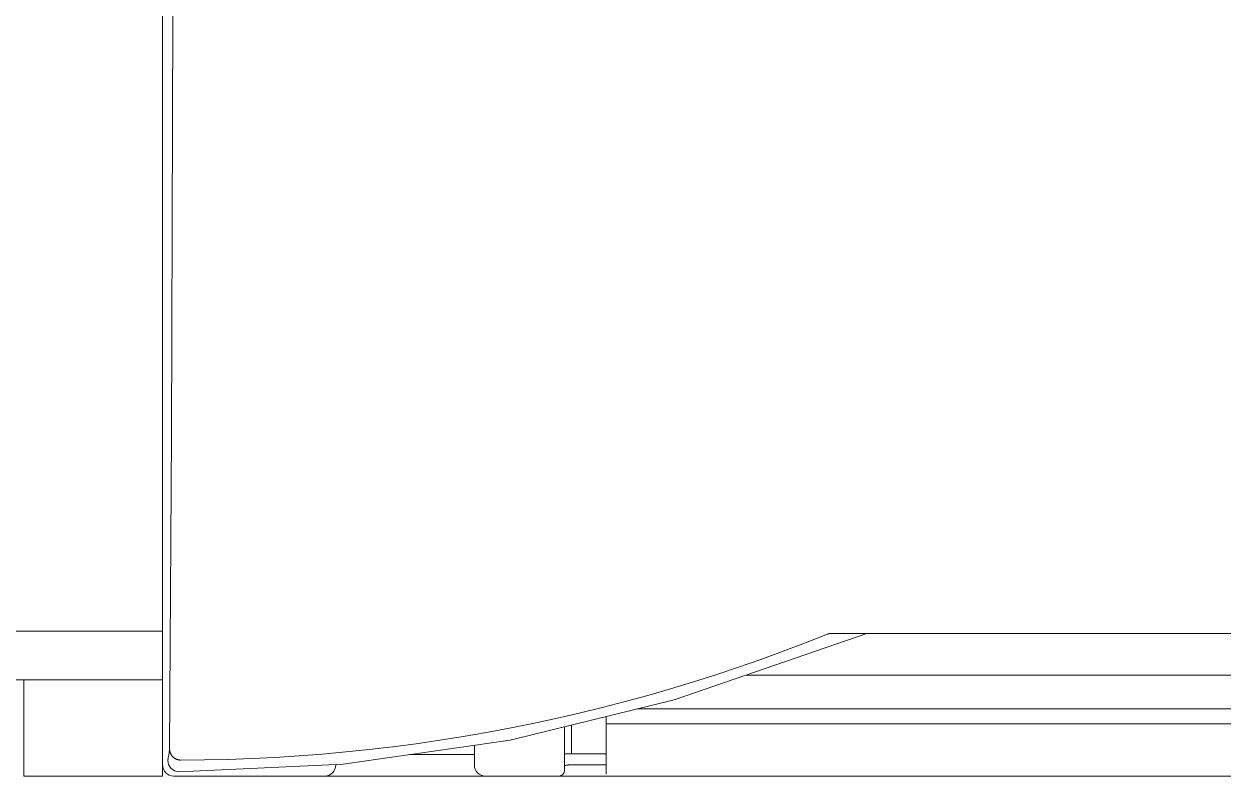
# Model space of a CAD drawing. Header units: millimetres. Extents: x -135 to 420, y 0 to 297.
# Drawn here: x 217.4 to 260.66, y 99.27 to 126.4 of the extents above; entities that cross this region are included whole.
import ezdxf

# ---------------------------------------------------------------- set-up
doc = ezdxf.new("R2010")
doc.units = ezdxf.units.MM
doc.layers.add('eProC - L2', color=41, linetype='Continuous', lineweight=20)

msp = doc.modelspace()

# ---------------------------------------------------------------- linework, layer by layer
at = {"layer": 'eProC - L2', "linetype": 'Continuous'}
for p, q in [((222.396, 99.674), (222.396, 198.874)), ((240.858, 102.016), (247.801, 104.419)), ((246.522, 104.419), (291.715, 104.419)), ((246.356, 103.919), (246.356, 103.919)), ((291.97, 102.911), (243.445, 102.911)), ((234.935, 100.572), (240.858, 102.016)), ((283.106, 101.694), (239.537, 101.694)), ((238.396, 101.416), (238.396, 99.344)), ((236.896, 99.474), (236.896, 101.05)), ((237.146, 100.074), (237.146, 101.111)), ((238.396, 101.154), (283.396, 101.154)), ((228.909, 99.707), (234.935, 100.572)), ((233.646, 99.674), (233.646, 100.387)), ((233.246, 100.051), (231.303, 100.051)), ((233.246, 100.052), (231.311, 100.052)), ((233.246, 100.051), (233.319, 100.05)), ((233.319, 100.05), (233.454, 100.049)), ((233.454, 100.049), (233.576, 100.045)), ((233.576, 100.045), (233.646, 100.042)), ((236.896, 100.074), (238.396, 100.074)), ((222.585, 99.829), (222.586, 99.826)), ((222.585, 99.828), (222.608, 99.694)), ((222.608, 99.694), (222.693, 99.553)), ((222.693, 99.553), (222.831, 99.458)), ((222.985, 99.426), (228.909, 99.707)), ((228.646, 99.694), (228.646, 99.674)), ((238.396, 99.674), (237.088, 99.674)), ((222.796, 99.274), (291.996, 99.274)), ((222.831, 99.458), (222.983, 99.426))]:
    msp.add_line(p, q, dxfattribs=at)
at = {"layer": 'eProC - L2', "linetype": 'Continuous', "lineweight": 13}
for p, q in [((222.396, 104.5), (222.396, 134.072)), ((136.698, 104.5), (222.396, 104.5)), ((222.396, 102.738), (222.396, 104.5)), ((131.76, 102.738), (222.396, 102.738)), ((217.396, 99.274), (217.396, 102.738)), ((222.396, 99.274), (222.396, 102.738)), ((217.396, 99.274), (222.396, 99.274))]:
    msp.add_line(p, q, dxfattribs=at)
at = {"layer": 'eProC - L2', "linetype": 'Continuous'}
for points in [[(222.788, 134.249), (222.759, 122.888), (222.713, 111.544), (222.652, 100.229)], [(246.386, 104.392), (245.589, 104.077), (244.789, 103.774), (243.984, 103.481), (243.175, 103.2), (242.362, 102.929), (241.546, 102.669), (240.726, 102.421), (239.905, 102.184), (239.081, 101.959), (238.254, 101.744), (237.423, 101.541), (236.591, 101.35), (235.755, 101.169), (234.917, 101.001), (234.079, 100.843), (233.238, 100.697), (232.395, 100.563), (231.55, 100.44), (230.704, 100.329), (229.856, 100.229), (229.007, 100.141), (228.158, 100.064), (227.309, 100), (226.458, 99.946), (225.607, 99.905), (224.755, 99.874), (223.904, 99.856), (223.052, 99.849)], [(246.386, 104.392), (246.39, 104.393), (246.395, 104.395), (246.4, 104.397), (246.405, 104.398), (246.41, 104.4), (246.415, 104.402), (246.42, 104.403), (246.425, 104.404), (246.43, 104.406), (246.435, 104.407), (246.44, 104.408), (246.445, 104.409), (246.45, 104.41), (246.455, 104.411), (246.461, 104.412), (246.466, 104.413), (246.471, 104.414), (246.476, 104.415), (246.481, 104.416), (246.486, 104.416), (246.491, 104.417), (246.496, 104.417), (246.502, 104.418), (246.507, 104.418), (246.512, 104.419), (246.517, 104.419), (246.522, 104.419)], [(222.652, 100.229), (222.635, 100.127), (222.619, 100.026), (222.602, 99.926), (222.586, 99.826)], [(223.052, 99.849), (223.042, 99.849), (223.033, 99.849), (223.024, 99.85), (223.014, 99.851), (223.005, 99.852), (222.996, 99.853), (222.987, 99.854), (222.977, 99.856), (222.968, 99.858), (222.959, 99.86), (222.95, 99.862), (222.941, 99.865), (222.932, 99.868), (222.923, 99.871), (222.914, 99.874), (222.905, 99.877), (222.896, 99.881), (222.887, 99.885), (222.879, 99.889), (222.87, 99.893), (222.862, 99.897), (222.854, 99.902), (222.845, 99.907), (222.837, 99.912), (222.829, 99.917), (222.821, 99.922), (222.813, 99.928), (222.805, 99.934), (222.797, 99.94), (222.79, 99.946), (222.782, 99.952), (222.775, 99.959), (222.768, 99.965), (222.761, 99.972), (222.754, 99.979), (222.748, 99.986), (222.742, 99.994), (222.735, 100.001), (222.729, 100.009), (222.724, 100.016), (222.718, 100.024), (222.713, 100.032), (222.707, 100.041), (222.703, 100.048), (222.698, 100.056), (222.694, 100.064), (222.69, 100.072), (222.686, 100.081), (222.683, 100.089), (222.679, 100.097), (222.676, 100.106), (222.673, 100.114), (222.67, 100.123), (222.667, 100.131), (222.665, 100.14), (222.662, 100.149), (222.66, 100.158), (222.659, 100.167), (222.657, 100.175), (222.656, 100.184), (222.654, 100.193), (222.653, 100.202), (222.653, 100.211), (222.652, 100.22), (222.652, 100.229)], [(233.646, 100.044), (233.608, 100.045), (233.569, 100.047), (233.531, 100.048), (233.492, 100.049), (233.454, 100.05), (233.412, 100.05), (233.371, 100.051), (233.329, 100.051), (233.288, 100.052), (233.246, 100.052)], [(236.896, 99.63), (236.896, 99.631), (236.897, 99.632), (236.897, 99.633), (236.897, 99.634), (236.898, 99.635), (236.899, 99.637), (236.9, 99.638), (236.9, 99.639), (236.901, 99.64), (236.902, 99.64), (236.903, 99.641), (236.905, 99.642), (236.906, 99.643), (236.907, 99.644), (236.908, 99.645), (236.909, 99.645), (236.911, 99.646), (236.912, 99.647), (236.915, 99.648), (236.918, 99.65), (236.922, 99.651), (236.925, 99.653), (236.928, 99.654), (236.931, 99.655), (236.934, 99.656), (236.937, 99.657), (236.94, 99.658), (236.943, 99.658), (236.947, 99.659), (236.95, 99.66), (236.953, 99.661), (236.956, 99.661), (236.962, 99.662), (236.969, 99.664), (236.975, 99.665), (236.981, 99.666), (236.988, 99.667), (236.994, 99.668), (237.001, 99.668), (237.008, 99.669), (237.014, 99.67), (237.021, 99.671), (237.029, 99.671), (237.038, 99.672), (237.046, 99.673), (237.054, 99.673), (237.063, 99.673), (237.071, 99.674), (237.08, 99.674), (237.088, 99.674)]]:
    msp.add_lwpolyline(points, dxfattribs=at)
for centre, radius, start, end in [((222.796, 99.674), 0.4, 180, 270), ((228.246, 99.674), 0.4, 270, 0), ((234.046, 99.674), 0.4, 180, 270), ((236.696, 99.474), 0.2, 270, 0)]:
    msp.add_arc(centre, radius, start, end, dxfattribs=at)

doc.saveas('drawing.dxf')
